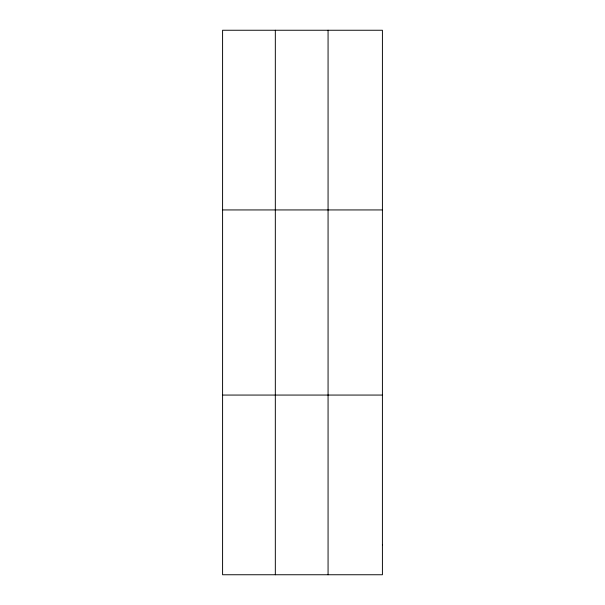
<?xml version="1.0" encoding="UTF-8"?>
<svg xmlns="http://www.w3.org/2000/svg" width="605" height="605" viewBox="0 0 605 605"><rect width="100%" height="100%" fill="white"/><g stroke="black" fill="none" stroke-linecap="round" stroke-linejoin="round"><path stroke-width="0.91" d="M275.328 574.75L275.328 30.25M328.069 574.75L328.069 30.25M222.587 209.935L382.413 209.935M222.587 395.065L382.413 395.065M382.413 544.803L382.413 574.75L222.587 574.75L222.587 30.25L382.413 30.25L382.413 544.803"/></g></svg>
